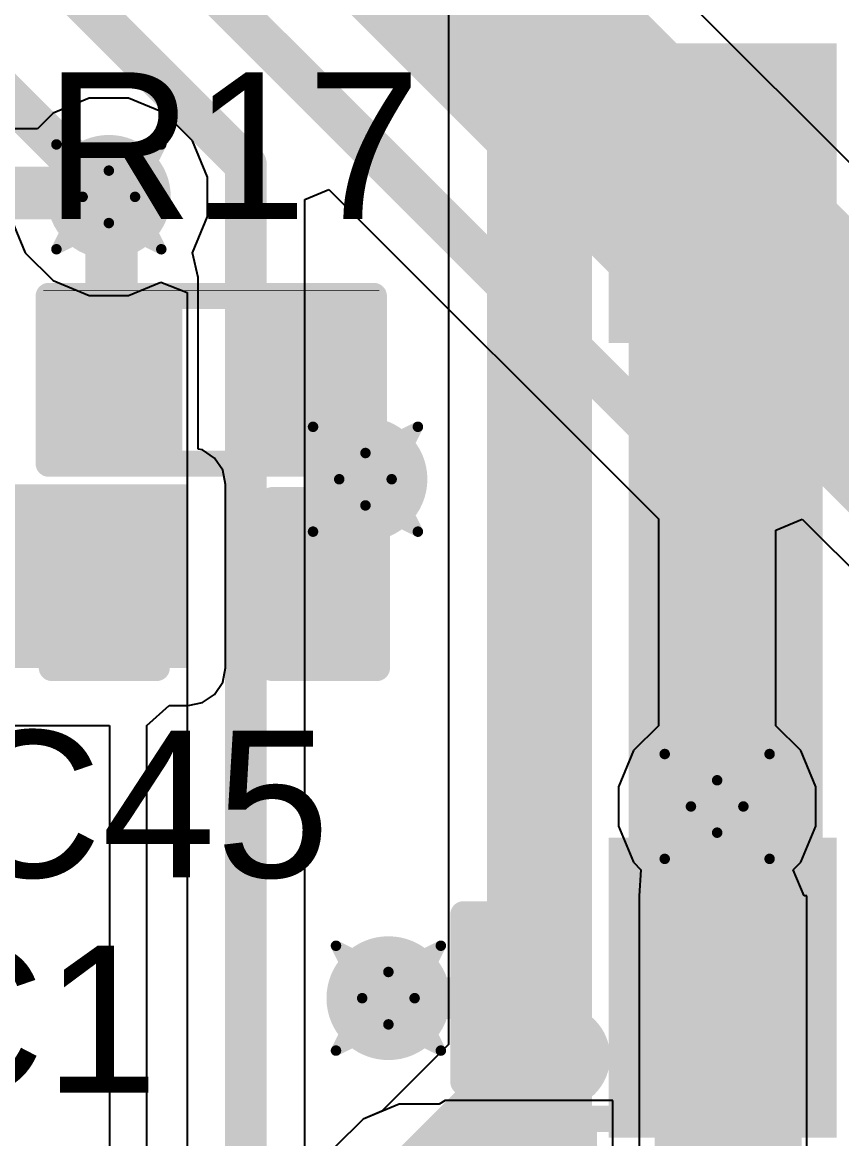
# Model space of a CAD drawing. Header units: inches. Extents: x -8 to 384, y -12 to 64.
# Drawn here: x 27.75 to 31.72, y 7.85 to 13.26 of the extents above; entities that cross this region are included whole.
import ezdxf

# ---------------------------------------------------------------- set-up
doc = ezdxf.new("R2010")
doc.units = ezdxf.units.IN
for name, color, linetype in [('Board_outline', 216, 'Continuous'), ('Bottom Layer', 5, 'Continuous'), ('Bottom Overlay', 54, 'Continuous'), ('Bottom Paste', 16, 'Continuous'), ('Bottom Solder', 6, 'Continuous'), ('Drill Drawing', 1, 'Continuous'), ('Top Layer', 1, 'Continuous'), ('Top Overlay', 2, 'Continuous'), ('Top Paste', 8, 'Continuous'), ('Top Solder', 216, 'Continuous'), ('Via Holes', 16, 'Continuous')]:
    doc.layers.add(name, color=color, linetype=linetype)
doc.styles.add('Arial', font='', dxfattribs={"height": 0.2})
doc.styles.get('Arial').set_extended_font_data('Arial')

# ---------------------------------------------------------------- blocks, each defined once
blk = doc.blocks.new('TS_1185EC_C_D_B_27')
at = {"layer": 'Top Layer'}
for points in [[(-2.55, 1.2), (-1.3, 1.2), (-1.3, 0.3), (-2.55, 0.3)], [(1.3, 1.2), (2.55, 1.2), (2.55, 0.3), (1.3, 0.3)], [(-2.55, -0.3), (-1.3, -0.3), (-1.3, -1.2), (-2.55, -1.2)], [(1.3, -0.3), (2.55, -0.3), (2.55, -1.2), (1.3, -1.2)]]:
    blk.add_hatch(color=1, dxfattribs=at).paths.add_polyline_path(points)
at = {"layer": 'Top Paste'}
for points in [[(-2.55, 1.2), (-1.3, 1.2), (-1.3, 0.3), (-2.55, 0.3)], [(1.3, 1.2), (2.55, 1.2), (2.55, 0.3), (1.3, 0.3)], [(-2.55, -0.3), (-1.3, -0.3), (-1.3, -1.2), (-2.55, -1.2)], [(1.3, -0.3), (2.55, -0.3), (2.55, -1.2), (1.3, -1.2)]]:
    blk.add_hatch(color=8, dxfattribs=at).paths.add_polyline_path(points)
at = {"layer": 'Top Solder'}
for points in [[(-2.6516, 1.3016), (-1.1984, 1.3016), (-1.1984, 0.1984), (-2.6516, 0.1984)], [(1.1984, 1.3016), (2.6516, 1.3016), (2.6516, 0.1984), (1.1984, 0.1984)], [(-2.6516, -0.1984), (-1.1984, -0.1984), (-1.1984, -1.3016), (-2.6516, -1.3016)], [(1.1984, -0.1984), (2.6516, -0.1984), (2.6516, -1.3016), (1.1984, -1.3016)]]:
    blk.add_hatch(color=216, dxfattribs=at).paths.add_polyline_path(points)
at = {"layer": 'Top Overlay'}
for points in [[(-2.1336, 1.5494, 0.254, 0.254, 1), (-2.3876, 1.5494, 0.254, 0.254, 1)], [(-2.4511, 1.5494, 0.127, 0.127, 1), (-2.3241, 1.5494, 0.127, 0.127, 1)], [(-2.1971, 1.5494, 0.127, 0.127, 1), (-2.0701, 1.5494, 0.127, 0.127, 1)], [(-1.759, 1.524, 0.0635, 0.0635, 1), (-1.6955, 1.524, 0.0635, 0.0635, 1)], [(1.6954, 1.524, 0.0635, 0.0635, 1), (1.7589, 1.524, 0.0635, 0.0635, 1)], [(-1.7589, -1.524, 0.0635, 0.0635, 1), (-1.6954, -1.524, 0.0635, 0.0635, 1)], [(1.6955, -1.524, 0.0635, 0.0635, 1), (1.759, -1.524, 0.0635, 0.0635, 1)]]:
    blk.add_lwpolyline(points, format="xyseb", close=True, dxfattribs=at)
for points in [[(1.7272, 1.524, 0.127, 0.127, 0), (-1.7272, 1.524, 0.127, 0.127, 0)], [(1.7272, -1.524, 0.127, 0.127, 0), (-1.7272, -1.524, 0.127, 0.127, 0)]]:
    blk.add_lwpolyline(points, format="xyseb", dxfattribs=at)
blk = doc.blocks.new('R__0402_53')
at = {"layer": 'Top Layer'}
for points in [[(-0.6985, -0.3175), (-0.6985, 0.3175), (-0.2413, 0.3175), (-0.2413, -0.3175)], [(0.2413, -0.3175), (0.2413, 0.3175), (0.6985, 0.3175), (0.6985, -0.3175)]]:
    blk.add_hatch(color=1, dxfattribs=at).paths.add_polyline_path(points)
at = {"layer": 'Top Paste'}
for points in [[(-0.6985, -0.3175), (-0.6985, 0.3175), (-0.2413, 0.3175), (-0.2413, -0.3175)], [(0.2413, -0.3175), (0.2413, 0.3175), (0.6985, 0.3175), (0.6985, -0.3175)]]:
    blk.add_hatch(color=8, dxfattribs=at).paths.add_polyline_path(points)
at = {"layer": 'Top Solder'}
for points in [[(-0.8001, -0.4191), (-0.8001, 0.4191), (-0.1397, 0.4191), (-0.1397, -0.4191)], [(0.1397, -0.4191), (0.1397, 0.4191), (0.8001, 0.4191), (0.8001, -0.4191)]]:
    blk.add_hatch(color=216, dxfattribs=at).paths.add_polyline_path(points)
at = {"layer": 'Top Overlay'}
for points in [[(0.7874, 0.4064, 0.127, 0.127, 0), (-0.7874, 0.4064, 0.127, 0.127, 0)], [(-0.7874, 0.4064, 0.127, 0.127, 0), (-0.7874, -0.4064, 0.127, 0.127, 0)], [(0.7874, 0.4064, 0.127, 0.127, 0), (0.7874, -0.4064, 0.127, 0.127, 0)], [(0.7874, -0.4064, 0.127, 0.127, 0), (-0.7874, -0.4064, 0.127, 0.127, 0)], [(0.8128, -0.4318, 0.00323, 0.00323, 0), (-0.8128, -0.4318, 0.00323, 0.00323, 0)]]:
    blk.add_lwpolyline(points, format="xyseb", dxfattribs=at)
for points in [[(-0.8191, 0.4064, 0.0635, 0.0635, 1), (-0.7556, 0.4064, 0.0635, 0.0635, 1)], [(-0.8191, 0.4064, 0.0635, 0.0635, 1), (-0.7556, 0.4064, 0.0635, 0.0635, 1)], [(0.7556, 0.4064, 0.0635, 0.0635, 1), (0.8191, 0.4064, 0.0635, 0.0635, 1)], [(0.7556, 0.4064, 0.0635, 0.0635, 1), (0.8191, 0.4064, 0.0635, 0.0635, 1)], [(-0.8191, -0.4064, 0.0635, 0.0635, 1), (-0.7556, -0.4064, 0.0635, 0.0635, 1)], [(-0.8191, -0.4064, 0.0635, 0.0635, 1), (-0.7556, -0.4064, 0.0635, 0.0635, 1)], [(0.7556, -0.4064, 0.0635, 0.0635, 1), (0.8191, -0.4064, 0.0635, 0.0635, 1)], [(0.7556, -0.4064, 0.0635, 0.0635, 1), (0.8191, -0.4064, 0.0635, 0.0635, 1)], [(-0.8136, -0.4318, 0.00161, 0.00161, 1), (-0.812, -0.4318, 0.00161, 0.00161, 1)], [(0.812, -0.4318, 0.00161, 0.00161, 1), (0.8136, -0.4318, 0.00161, 0.00161, 1)]]:
    blk.add_lwpolyline(points, format="xyseb", close=True, dxfattribs=at)
blk = doc.blocks.new('R__0402_B_58')
at = {"layer": 'Bottom Layer'}
for points in [[(-0.2413, 0.3175), (-0.2413, -0.3175), (-0.6985, -0.3175), (-0.6985, 0.3175)], [(0.6985, 0.3175), (0.6985, -0.3175), (0.2413, -0.3175), (0.2413, 0.3175)]]:
    blk.add_hatch(color=5, dxfattribs=at).paths.add_polyline_path(points)
at = {"layer": 'Bottom Paste'}
for points in [[(-0.2413, 0.3175), (-0.2413, -0.3175), (-0.6985, -0.3175), (-0.6985, 0.3175)], [(0.6985, 0.3175), (0.6985, -0.3175), (0.2413, -0.3175), (0.2413, 0.3175)]]:
    blk.add_hatch(color=16, dxfattribs=at).paths.add_polyline_path(points)
at = {"layer": 'Bottom Solder'}
for points in [[(-0.1397, 0.4191), (-0.1397, -0.4191), (-0.8001, -0.4191), (-0.8001, 0.4191)], [(0.8001, 0.4191), (0.8001, -0.4191), (0.1397, -0.4191), (0.1397, 0.4191)]]:
    blk.add_hatch(color=6, dxfattribs=at).paths.add_polyline_path(points)
at = {"layer": 'Bottom Overlay'}
for points in [[(0.7874, 0.4064, 0.127, 0.127, 0), (-0.7874, 0.4064, 0.127, 0.127, 0)], [(-0.7874, 0.4064, 0.127, 0.127, 0), (-0.7874, -0.4064, 0.127, 0.127, 0)], [(0.8128, 0.4318, 0.00323, 0.00323, 0), (-0.8128, 0.4318, 0.00323, 0.00323, 0)], [(0.7874, 0.4064, 0.127, 0.127, 0), (0.7874, -0.4064, 0.127, 0.127, 0)], [(0.7874, -0.4064, 0.127, 0.127, 0), (-0.7874, -0.4064, 0.127, 0.127, 0)]]:
    blk.add_lwpolyline(points, format="xyseb", dxfattribs=at)
for points in [[(-0.8191, 0.4064, 0.0635, 0.0635, 1), (-0.7556, 0.4064, 0.0635, 0.0635, 1)], [(-0.8191, 0.4064, 0.0635, 0.0635, 1), (-0.7556, 0.4064, 0.0635, 0.0635, 1)], [(-0.8136, 0.4318, 0.00161, 0.00161, 1), (-0.812, 0.4318, 0.00161, 0.00161, 1)], [(0.7556, 0.4064, 0.0635, 0.0635, 1), (0.8191, 0.4064, 0.0635, 0.0635, 1)], [(0.7556, 0.4064, 0.0635, 0.0635, 1), (0.8191, 0.4064, 0.0635, 0.0635, 1)], [(0.812, 0.4318, 0.00161, 0.00161, 1), (0.8136, 0.4318, 0.00161, 0.00161, 1)], [(-0.8191, -0.4064, 0.0635, 0.0635, 1), (-0.7556, -0.4064, 0.0635, 0.0635, 1)], [(-0.8191, -0.4064, 0.0635, 0.0635, 1), (-0.7556, -0.4064, 0.0635, 0.0635, 1)], [(0.7556, -0.4064, 0.0635, 0.0635, 1), (0.8191, -0.4064, 0.0635, 0.0635, 1)], [(0.7556, -0.4064, 0.0635, 0.0635, 1), (0.8191, -0.4064, 0.0635, 0.0635, 1)]]:
    blk.add_lwpolyline(points, format="xyseb", close=True, dxfattribs=at)
blk = doc.blocks.new('C___0402_72')
at = {"layer": 'Top Layer'}
for points in [[(-0.6985, -0.3175), (-0.6985, 0.3175), (-0.2413, 0.3175), (-0.2413, -0.3175)], [(0.2413, -0.3175), (0.2413, 0.3175), (0.6985, 0.3175), (0.6985, -0.3175)]]:
    blk.add_hatch(color=1, dxfattribs=at).paths.add_polyline_path(points)
at = {"layer": 'Top Paste'}
for points in [[(-0.6985, -0.3175), (-0.6985, 0.3175), (-0.2413, 0.3175), (-0.2413, -0.3175)], [(0.2413, -0.3175), (0.2413, 0.3175), (0.6985, 0.3175), (0.6985, -0.3175)]]:
    blk.add_hatch(color=8, dxfattribs=at).paths.add_polyline_path(points)
at = {"layer": 'Top Solder'}
for points in [[(-0.7585, -0.3775), (-0.7585, 0.3775), (-0.1813, 0.3775), (-0.1813, -0.3775)], [(0.1813, -0.3775), (0.1813, 0.3775), (0.7585, 0.3775), (0.7585, -0.3775)]]:
    blk.add_hatch(color=216, dxfattribs=at).paths.add_polyline_path(points)
at = {"layer": 'Top Overlay'}
for points in [[(-0.7874, 0.4064, 0.127, 0.127, 0), (-0.2794, 0.4064, 0.127, 0.127, 0)], [(-0.7874, -0.4064, 0.127, 0.127, 0), (-0.7874, 0.4064, 0.127, 0.127, 0)], [(0.2794, 0.4064, 0.127, 0.127, 0), (0.7874, 0.4064, 0.127, 0.127, 0)], [(0.7874, -0.4064, 0.127, 0.127, 0), (0.7874, 0.4064, 0.127, 0.127, 0)], [(-0.7874, -0.4064, 0.127, 0.127, 0), (-0.2794, -0.4064, 0.127, 0.127, 0)], [(0.2794, -0.4064, 0.127, 0.127, 0), (0.7874, -0.4064, 0.127, 0.127, 0)]]:
    blk.add_lwpolyline(points, format="xyseb", dxfattribs=at)
for points in [[(-0.8191, 0.4064, 0.0635, 0.0635, 1), (-0.7556, 0.4064, 0.0635, 0.0635, 1)], [(-0.8191, 0.4064, 0.0635, 0.0635, 1), (-0.7556, 0.4064, 0.0635, 0.0635, 1)], [(-0.3111, 0.4064, 0.0635, 0.0635, 1), (-0.2477, 0.4064, 0.0635, 0.0635, 1)], [(0.2477, 0.4064, 0.0635, 0.0635, 1), (0.3111, 0.4064, 0.0635, 0.0635, 1)], [(0.7556, 0.4064, 0.0635, 0.0635, 1), (0.8191, 0.4064, 0.0635, 0.0635, 1)], [(0.7556, 0.4064, 0.0635, 0.0635, 1), (0.8191, 0.4064, 0.0635, 0.0635, 1)], [(-0.8191, -0.4064, 0.0635, 0.0635, 1), (-0.7556, -0.4064, 0.0635, 0.0635, 1)], [(-0.8191, -0.4064, 0.0635, 0.0635, 1), (-0.7556, -0.4064, 0.0635, 0.0635, 1)], [(-0.3111, -0.4064, 0.0635, 0.0635, 1), (-0.2477, -0.4064, 0.0635, 0.0635, 1)], [(0.2477, -0.4064, 0.0635, 0.0635, 1), (0.3111, -0.4064, 0.0635, 0.0635, 1)], [(0.7556, -0.4064, 0.0635, 0.0635, 1), (0.8191, -0.4064, 0.0635, 0.0635, 1)], [(0.7556, -0.4064, 0.0635, 0.0635, 1), (0.8191, -0.4064, 0.0635, 0.0635, 1)]]:
    blk.add_lwpolyline(points, format="xyseb", close=True, dxfattribs=at)
blk = doc.blocks.new('C___0402_B_88')
at = {"layer": 'Bottom Layer'}
for points in [[(-0.2413, 0.3175), (-0.2413, -0.3175), (-0.6985, -0.3175), (-0.6985, 0.3175)], [(0.6985, 0.3175), (0.6985, -0.3175), (0.2413, -0.3175), (0.2413, 0.3175)]]:
    blk.add_hatch(color=5, dxfattribs=at).paths.add_polyline_path(points)
at = {"layer": 'Bottom Paste'}
for points in [[(-0.2413, 0.3175), (-0.2413, -0.3175), (-0.6985, -0.3175), (-0.6985, 0.3175)], [(0.6985, 0.3175), (0.6985, -0.3175), (0.2413, -0.3175), (0.2413, 0.3175)]]:
    blk.add_hatch(color=16, dxfattribs=at).paths.add_polyline_path(points)
at = {"layer": 'Bottom Solder'}
for points in [[(-0.1813, 0.3775), (-0.1813, -0.3775), (-0.7585, -0.3775), (-0.7585, 0.3775)], [(0.7585, 0.3775), (0.7585, -0.3775), (0.1813, -0.3775), (0.1813, 0.3775)]]:
    blk.add_hatch(color=6, dxfattribs=at).paths.add_polyline_path(points)
at = {"layer": 'Bottom Overlay'}
for points in [[(-0.7874, 0.4064, 0.127, 0.127, 0), (-0.7874, -0.4064, 0.127, 0.127, 0)], [(-0.2794, 0.4064, 0.127, 0.127, 0), (-0.7874, 0.4064, 0.127, 0.127, 0)], [(0.7874, 0.4064, 0.127, 0.127, 0), (0.2794, 0.4064, 0.127, 0.127, 0)], [(0.7874, 0.4064, 0.127, 0.127, 0), (0.7874, -0.4064, 0.127, 0.127, 0)], [(-0.2794, -0.4064, 0.127, 0.127, 0), (-0.7874, -0.4064, 0.127, 0.127, 0)], [(0.7874, -0.4064, 0.127, 0.127, 0), (0.2794, -0.4064, 0.127, 0.127, 0)]]:
    blk.add_lwpolyline(points, format="xyseb", dxfattribs=at)
for points in [[(-0.8191, 0.4064, 0.0635, 0.0635, 1), (-0.7556, 0.4064, 0.0635, 0.0635, 1)], [(-0.8191, 0.4064, 0.0635, 0.0635, 1), (-0.7556, 0.4064, 0.0635, 0.0635, 1)], [(-0.3111, 0.4064, 0.0635, 0.0635, 1), (-0.2477, 0.4064, 0.0635, 0.0635, 1)], [(0.2477, 0.4064, 0.0635, 0.0635, 1), (0.3111, 0.4064, 0.0635, 0.0635, 1)], [(0.7556, 0.4064, 0.0635, 0.0635, 1), (0.8191, 0.4064, 0.0635, 0.0635, 1)], [(0.7556, 0.4064, 0.0635, 0.0635, 1), (0.8191, 0.4064, 0.0635, 0.0635, 1)], [(-0.8191, -0.4064, 0.0635, 0.0635, 1), (-0.7556, -0.4064, 0.0635, 0.0635, 1)], [(-0.8191, -0.4064, 0.0635, 0.0635, 1), (-0.7556, -0.4064, 0.0635, 0.0635, 1)], [(-0.3111, -0.4064, 0.0635, 0.0635, 1), (-0.2477, -0.4064, 0.0635, 0.0635, 1)], [(0.2477, -0.4064, 0.0635, 0.0635, 1), (0.3111, -0.4064, 0.0635, 0.0635, 1)], [(0.7556, -0.4064, 0.0635, 0.0635, 1), (0.8191, -0.4064, 0.0635, 0.0635, 1)], [(0.7556, -0.4064, 0.0635, 0.0635, 1), (0.8191, -0.4064, 0.0635, 0.0635, 1)]]:
    blk.add_lwpolyline(points, format="xyseb", close=True, dxfattribs=at)

msp = doc.modelspace()

# ---------------------------------------------------------------- hatches: boundary and pattern name
at = {"layer": 'Bottom Layer'}
h = msp.add_hatch(color=5, dxfattribs=at)
edge = h.paths.add_edge_path()
edge.add_arc((28.1653, 12.4173), 0.3, 0, 360)
h = msp.add_hatch(color=5, dxfattribs=at)
edge = h.paths.add_edge_path()
edge.add_arc((29.4084, 11.049), 0.3, 0, 360)
h = msp.add_hatch(color=5, dxfattribs=at)
edge = h.paths.add_edge_path()
edge.add_arc((31.1122, 9.4634), 0.3, 0, 360)
h = msp.add_hatch(color=5, dxfattribs=at)
edge = h.paths.add_edge_path()
edge.add_arc((29.5196, 8.5344), 0.3, 0, 360)
at = {"layer": 'Top Layer'}
for points in [[(30.6832, 7.9248), (31.623, 7.9248), (31.623, 13.0556), (30.6832, 13.0556)], [(26.0604, 10.1346), (28.5496, 10.1346), (28.5496, 11.0236), (26.0604, 11.0236)]]:
    msp.add_hatch(color=1, dxfattribs=at).paths.add_polyline_path(points)
h = msp.add_hatch(color=1, dxfattribs=at)
edge = h.paths.add_edge_path()
edge.add_arc((28.1653, 12.4173), 0.3, 0, 360)
h = msp.add_hatch(color=1, dxfattribs=at)
edge = h.paths.add_edge_path()
edge.add_arc((29.4084, 11.049), 0.3, 0, 360)
h = msp.add_hatch(color=1, dxfattribs=at)
edge = h.paths.add_edge_path()
edge.add_arc((31.1122, 9.4634), 0.3, 0, 360)
h = msp.add_hatch(color=1, dxfattribs=at)
edge = h.paths.add_edge_path()
edge.add_arc((29.5196, 8.5344), 0.3, 0, 360)
at = {"layer": 'Via Holes'}
h = msp.add_hatch(color=7, dxfattribs=at)
edge = h.paths.add_edge_path()
edge.add_arc((28.1653, 12.4173), 0.15, 0, 360)
h = msp.add_hatch(color=7, dxfattribs=at)
edge = h.paths.add_edge_path()
edge.add_arc((29.4084, 11.049), 0.15, 0, 360)
h = msp.add_hatch(color=7, dxfattribs=at)
edge = h.paths.add_edge_path()
edge.add_arc((31.1122, 9.4634), 0.15, 0, 360)
h = msp.add_hatch(color=7, dxfattribs=at)
edge = h.paths.add_edge_path()
edge.add_arc((29.5196, 8.5344), 0.15, 0, 360)

# ---------------------------------------------------------------- linework, layer by layer
at = {"layer": 'Board_outline'}
msp.add_lwpolyline([(37.5368, 13.3604, 0.254, 0.254, 1), (-7.4632, 13.3604, 0.254, 0.254, 1)], format="xyseb", close=True, dxfattribs=at)
at = {"layer": 'Bottom Layer'}
for p, q in [((33.1184, 11.2177), (29.6991, 14.6369)), ((29.1139, 12.4051), (29.2312, 12.4537)), ((29.2312, 12.4537), (30.8273, 10.8576)), ((29.1139, 7.7884), (29.1139, 12.4051)), ((27.6875, 12.3223), (27.7602, 12.1467)), ((27.7602, 12.1467), (27.8947, 12.0122)), ((27.8947, 12.0122), (28.0703, 11.9395)), ((28.2603, 11.9395), (28.4171, 12.0044)), ((28.4171, 12.0044), (28.5441, 11.9545)), ((28.0703, 11.9395), (28.2603, 11.9395)), ((28.5441, 11.9545), (28.5441, 6.9948)), ((30.8273, 10.8576), (30.8273, 9.8542)), ((31.3971, 10.8029), (31.5241, 10.8555)), ((31.5241, 10.8555), (31.9375, 10.442)), ((31.3971, 9.8542), (31.3971, 10.8029)), ((30.8273, 9.8542), (30.7071, 9.7341)), ((31.5173, 9.7341), (31.3971, 9.8542)), ((30.7071, 9.7341), (30.6344, 9.5584)), ((31.59, 9.5584), (31.5173, 9.7341)), ((30.6344, 9.5584), (30.6344, 9.3684)), ((31.59, 9.3684), (31.59, 9.5584)), ((30.6344, 9.3684), (30.7071, 9.1928)), ((31.5173, 9.1928), (31.59, 9.3684)), ((30.7071, 9.1928), (30.7432, 9.1567)), ((30.7432, 9.1567), (30.734, 9.0297)), ((31.4812, 9.1567), (31.5173, 9.1928)), ((31.5338, 9.0297), (31.4812, 9.1567)), ((30.734, 9.0297), (30.734, 9.0297)), ((30.734, 9.0297), (30.734, 8.0391)), ((31.5468, 9.0297), (31.5338, 9.0297)), ((31.5468, 8.0391), (31.5468, 9.0297)), ((29.5722, 8.0216), (29.3965, 7.9489)), ((29.7622, 8.0216), (29.5722, 8.0216)), ((29.7658, 8.0201), (29.7622, 8.0216)), ((29.7942, 8.0391), (29.7658, 8.0201)), ((30.607, 8.0391), (29.7942, 8.0391)), ((29.7942, 8.0391), (29.7942, 8.0391)), ((30.607, 7.0485), (30.607, 8.0391)), ((30.734, 8.0391), (30.734, 7.0485)), ((31.5468, 7.0485), (31.5468, 8.0391)), ((29.3965, 7.9489), (29.2621, 7.8144))]:
    msp.add_line(p, q, dxfattribs=at)
for points in [[(26.3398, 15.748, 0.2032, 0.2032, 0), (31.1122, 10.9756, 0.2032, 0.2032, 0)], [(26.3398, 15.0622, 0.2032, 0.2032, 0), (28.829, 12.573, 0.2032, 0.2032, 0)], [(29.21, 14.1478, 1.016, 1.016, 0), (32.6292, 10.7286, 1.016, 1.016, 0)], [(26.1046, 14.478, 0.2032, 0.2032, 0), (28.1653, 12.4173, 0.2032, 0.2032, 0)], [(28.829, 6.604, 0.2032, 0.2032, 0), (28.829, 12.573, 0.2032, 0.2032, 0)], [(31.1122, 9.4634, 0.2032, 0.2032, 0), (31.1122, 10.9756, 0.2032, 0.2032, 0)], [(31.1404, 8.5344, 0.2032, 0.2032, 0), (31.1404, 9.4634, 0.2032, 0.2032, 0)], [(29.5196, 8.5344, 0.2032, 0.2032, 0), (30.2006, 8.5344, 0.2032, 0.2032, 0)], [(31.1404, 7.5438, 0.2032, 0.2032, 0), (31.1404, 8.5344, 0.2032, 0.2032, 0)]]:
    msp.add_lwpolyline(points, format="xyseb", dxfattribs=at)
for points in [[(28.7782, 12.573, 0.1016, 0.1016, 1), (28.8798, 12.573, 0.1016, 0.1016, 1)], [(28.7782, 12.573, 0.1016, 0.1016, 1), (28.8798, 12.573, 0.1016, 0.1016, 1)], [(28.1145, 12.4173, 0.1016, 0.1016, 1), (28.2161, 12.4173, 0.1016, 0.1016, 1)], [(31.0614, 10.9756, 0.1016, 0.1016, 1), (31.163, 10.9756, 0.1016, 0.1016, 1)], [(31.0614, 10.9756, 0.1016, 0.1016, 1), (31.163, 10.9756, 0.1016, 0.1016, 1)], [(31.0614, 9.4634, 0.1016, 0.1016, 1), (31.163, 9.4634, 0.1016, 0.1016, 1)], [(31.0896, 9.4634, 0.1016, 0.1016, 1), (31.1912, 9.4634, 0.1016, 0.1016, 1)], [(29.4688, 8.5344, 0.1016, 0.1016, 1), (29.5704, 8.5344, 0.1016, 0.1016, 1)], [(30.1498, 8.5344, 0.1016, 0.1016, 1), (30.2514, 8.5344, 0.1016, 0.1016, 1)], [(31.0896, 8.5344, 0.1016, 0.1016, 1), (31.1912, 8.5344, 0.1016, 0.1016, 1)], [(31.0896, 8.5344, 0.1016, 0.1016, 1), (31.1912, 8.5344, 0.1016, 0.1016, 1)]]:
    msp.add_lwpolyline(points, format="xyseb", close=True, dxfattribs=at)
at = {"layer": 'Drill Drawing'}
for points in [[(27.9113, 12.6713, 0.0508, 0.0508, 0), (28.1653, 12.5443, 0.0508, 0.0508, 0)], [(27.9113, 12.6713, 0.0508, 0.0508, 0), (28.0383, 12.4173, 0.0508, 0.0508, 0)], [(28.1653, 12.5443, 0.0508, 0.0508, 0), (28.4193, 12.6713, 0.0508, 0.0508, 0)], [(28.2923, 12.4173, 0.0508, 0.0508, 0), (28.4193, 12.6713, 0.0508, 0.0508, 0)], [(27.9113, 12.1633, 0.0508, 0.0508, 0), (28.0383, 12.4173, 0.0508, 0.0508, 0)], [(28.2923, 12.4173, 0.0508, 0.0508, 0), (28.4193, 12.1633, 0.0508, 0.0508, 0)], [(27.9113, 12.1633, 0.0508, 0.0508, 0), (28.1653, 12.2903, 0.0508, 0.0508, 0)], [(28.1653, 12.2903, 0.0508, 0.0508, 0), (28.4193, 12.1633, 0.0508, 0.0508, 0)], [(29.1544, 11.303, 0.0508, 0.0508, 0), (29.4084, 11.176, 0.0508, 0.0508, 0)], [(29.1544, 11.303, 0.0508, 0.0508, 0), (29.2814, 11.049, 0.0508, 0.0508, 0)], [(29.4084, 11.176, 0.0508, 0.0508, 0), (29.6624, 11.303, 0.0508, 0.0508, 0)], [(29.5354, 11.049, 0.0508, 0.0508, 0), (29.6624, 11.303, 0.0508, 0.0508, 0)], [(29.1544, 10.795, 0.0508, 0.0508, 0), (29.2814, 11.049, 0.0508, 0.0508, 0)], [(29.5354, 11.049, 0.0508, 0.0508, 0), (29.6624, 10.795, 0.0508, 0.0508, 0)], [(29.1544, 10.795, 0.0508, 0.0508, 0), (29.4084, 10.922, 0.0508, 0.0508, 0)], [(29.4084, 10.922, 0.0508, 0.0508, 0), (29.6624, 10.795, 0.0508, 0.0508, 0)], [(30.8582, 9.7174, 0.0508, 0.0508, 0), (31.1122, 9.5904, 0.0508, 0.0508, 0)], [(30.8582, 9.7174, 0.0508, 0.0508, 0), (30.9852, 9.4634, 0.0508, 0.0508, 0)], [(31.1122, 9.5904, 0.0508, 0.0508, 0), (31.3662, 9.7174, 0.0508, 0.0508, 0)], [(31.2392, 9.4634, 0.0508, 0.0508, 0), (31.3662, 9.7174, 0.0508, 0.0508, 0)], [(30.8582, 9.2094, 0.0508, 0.0508, 0), (30.9852, 9.4634, 0.0508, 0.0508, 0)], [(31.2392, 9.4634, 0.0508, 0.0508, 0), (31.3662, 9.2094, 0.0508, 0.0508, 0)], [(30.8582, 9.2094, 0.0508, 0.0508, 0), (31.1122, 9.3364, 0.0508, 0.0508, 0)], [(31.1122, 9.3364, 0.0508, 0.0508, 0), (31.3662, 9.2094, 0.0508, 0.0508, 0)], [(29.2656, 8.7884, 0.0508, 0.0508, 0), (29.5196, 8.6614, 0.0508, 0.0508, 0)], [(29.2656, 8.7884, 0.0508, 0.0508, 0), (29.3926, 8.5344, 0.0508, 0.0508, 0)], [(29.5196, 8.6614, 0.0508, 0.0508, 0), (29.7736, 8.7884, 0.0508, 0.0508, 0)], [(29.6466, 8.5344, 0.0508, 0.0508, 0), (29.7736, 8.7884, 0.0508, 0.0508, 0)], [(29.2656, 8.2804, 0.0508, 0.0508, 0), (29.3926, 8.5344, 0.0508, 0.0508, 0)], [(29.6466, 8.5344, 0.0508, 0.0508, 0), (29.7736, 8.2804, 0.0508, 0.0508, 0)], [(29.2656, 8.2804, 0.0508, 0.0508, 0), (29.5196, 8.4074, 0.0508, 0.0508, 0)], [(29.5196, 8.4074, 0.0508, 0.0508, 0), (29.7736, 8.2804, 0.0508, 0.0508, 0)]]:
    msp.add_lwpolyline(points, format="xyseb", dxfattribs=at)
for points in [[(27.8986, 12.6713, 0.0254, 0.0254, 1), (27.924, 12.6713, 0.0254, 0.0254, 1)], [(27.8986, 12.6713, 0.0254, 0.0254, 1), (27.924, 12.6713, 0.0254, 0.0254, 1)], [(28.4066, 12.6713, 0.0254, 0.0254, 1), (28.432, 12.6713, 0.0254, 0.0254, 1)], [(28.4066, 12.6713, 0.0254, 0.0254, 1), (28.432, 12.6713, 0.0254, 0.0254, 1)], [(28.1526, 12.5443, 0.0254, 0.0254, 1), (28.178, 12.5443, 0.0254, 0.0254, 1)], [(28.1526, 12.5443, 0.0254, 0.0254, 1), (28.178, 12.5443, 0.0254, 0.0254, 1)], [(28.0256, 12.4173, 0.0254, 0.0254, 1), (28.051, 12.4173, 0.0254, 0.0254, 1)], [(28.0256, 12.4173, 0.0254, 0.0254, 1), (28.051, 12.4173, 0.0254, 0.0254, 1)], [(28.2796, 12.4173, 0.0254, 0.0254, 1), (28.305, 12.4173, 0.0254, 0.0254, 1)], [(28.2796, 12.4173, 0.0254, 0.0254, 1), (28.305, 12.4173, 0.0254, 0.0254, 1)], [(28.1526, 12.2903, 0.0254, 0.0254, 1), (28.178, 12.2903, 0.0254, 0.0254, 1)], [(28.1526, 12.2903, 0.0254, 0.0254, 1), (28.178, 12.2903, 0.0254, 0.0254, 1)], [(27.8986, 12.1633, 0.0254, 0.0254, 1), (27.924, 12.1633, 0.0254, 0.0254, 1)], [(27.8986, 12.1633, 0.0254, 0.0254, 1), (27.924, 12.1633, 0.0254, 0.0254, 1)], [(28.4066, 12.1633, 0.0254, 0.0254, 1), (28.432, 12.1633, 0.0254, 0.0254, 1)], [(28.4066, 12.1633, 0.0254, 0.0254, 1), (28.432, 12.1633, 0.0254, 0.0254, 1)], [(29.1417, 11.303, 0.0254, 0.0254, 1), (29.1671, 11.303, 0.0254, 0.0254, 1)], [(29.1417, 11.303, 0.0254, 0.0254, 1), (29.1671, 11.303, 0.0254, 0.0254, 1)], [(29.6497, 11.303, 0.0254, 0.0254, 1), (29.6751, 11.303, 0.0254, 0.0254, 1)], [(29.6497, 11.303, 0.0254, 0.0254, 1), (29.6751, 11.303, 0.0254, 0.0254, 1)], [(29.3957, 11.176, 0.0254, 0.0254, 1), (29.4211, 11.176, 0.0254, 0.0254, 1)], [(29.3957, 11.176, 0.0254, 0.0254, 1), (29.4211, 11.176, 0.0254, 0.0254, 1)], [(29.2687, 11.049, 0.0254, 0.0254, 1), (29.2941, 11.049, 0.0254, 0.0254, 1)], [(29.2687, 11.049, 0.0254, 0.0254, 1), (29.2941, 11.049, 0.0254, 0.0254, 1)], [(29.5227, 11.049, 0.0254, 0.0254, 1), (29.5481, 11.049, 0.0254, 0.0254, 1)], [(29.5227, 11.049, 0.0254, 0.0254, 1), (29.5481, 11.049, 0.0254, 0.0254, 1)], [(29.3957, 10.922, 0.0254, 0.0254, 1), (29.4211, 10.922, 0.0254, 0.0254, 1)], [(29.3957, 10.922, 0.0254, 0.0254, 1), (29.4211, 10.922, 0.0254, 0.0254, 1)], [(29.1417, 10.795, 0.0254, 0.0254, 1), (29.1671, 10.795, 0.0254, 0.0254, 1)], [(29.1417, 10.795, 0.0254, 0.0254, 1), (29.1671, 10.795, 0.0254, 0.0254, 1)], [(29.6497, 10.795, 0.0254, 0.0254, 1), (29.6751, 10.795, 0.0254, 0.0254, 1)], [(29.6497, 10.795, 0.0254, 0.0254, 1), (29.6751, 10.795, 0.0254, 0.0254, 1)], [(30.8455, 9.7174, 0.0254, 0.0254, 1), (30.8709, 9.7174, 0.0254, 0.0254, 1)], [(30.8455, 9.7174, 0.0254, 0.0254, 1), (30.8709, 9.7174, 0.0254, 0.0254, 1)], [(31.3535, 9.7174, 0.0254, 0.0254, 1), (31.3789, 9.7174, 0.0254, 0.0254, 1)], [(31.3535, 9.7174, 0.0254, 0.0254, 1), (31.3789, 9.7174, 0.0254, 0.0254, 1)], [(31.0995, 9.5904, 0.0254, 0.0254, 1), (31.1249, 9.5904, 0.0254, 0.0254, 1)], [(31.0995, 9.5904, 0.0254, 0.0254, 1), (31.1249, 9.5904, 0.0254, 0.0254, 1)], [(30.9725, 9.4634, 0.0254, 0.0254, 1), (30.9979, 9.4634, 0.0254, 0.0254, 1)], [(30.9725, 9.4634, 0.0254, 0.0254, 1), (30.9979, 9.4634, 0.0254, 0.0254, 1)], [(31.2265, 9.4634, 0.0254, 0.0254, 1), (31.2519, 9.4634, 0.0254, 0.0254, 1)], [(31.2265, 9.4634, 0.0254, 0.0254, 1), (31.2519, 9.4634, 0.0254, 0.0254, 1)], [(31.0995, 9.3364, 0.0254, 0.0254, 1), (31.1249, 9.3364, 0.0254, 0.0254, 1)], [(31.0995, 9.3364, 0.0254, 0.0254, 1), (31.1249, 9.3364, 0.0254, 0.0254, 1)], [(30.8455, 9.2094, 0.0254, 0.0254, 1), (30.8709, 9.2094, 0.0254, 0.0254, 1)], [(30.8455, 9.2094, 0.0254, 0.0254, 1), (30.8709, 9.2094, 0.0254, 0.0254, 1)], [(31.3535, 9.2094, 0.0254, 0.0254, 1), (31.3789, 9.2094, 0.0254, 0.0254, 1)], [(31.3535, 9.2094, 0.0254, 0.0254, 1), (31.3789, 9.2094, 0.0254, 0.0254, 1)], [(29.2529, 8.7884, 0.0254, 0.0254, 1), (29.2783, 8.7884, 0.0254, 0.0254, 1)], [(29.2529, 8.7884, 0.0254, 0.0254, 1), (29.2783, 8.7884, 0.0254, 0.0254, 1)], [(29.7609, 8.7884, 0.0254, 0.0254, 1), (29.7863, 8.7884, 0.0254, 0.0254, 1)], [(29.7609, 8.7884, 0.0254, 0.0254, 1), (29.7863, 8.7884, 0.0254, 0.0254, 1)], [(29.5069, 8.6614, 0.0254, 0.0254, 1), (29.5323, 8.6614, 0.0254, 0.0254, 1)], [(29.5069, 8.6614, 0.0254, 0.0254, 1), (29.5323, 8.6614, 0.0254, 0.0254, 1)], [(29.3799, 8.5344, 0.0254, 0.0254, 1), (29.4053, 8.5344, 0.0254, 0.0254, 1)], [(29.3799, 8.5344, 0.0254, 0.0254, 1), (29.4053, 8.5344, 0.0254, 0.0254, 1)], [(29.6339, 8.5344, 0.0254, 0.0254, 1), (29.6593, 8.5344, 0.0254, 0.0254, 1)], [(29.6339, 8.5344, 0.0254, 0.0254, 1), (29.6593, 8.5344, 0.0254, 0.0254, 1)], [(29.5069, 8.4074, 0.0254, 0.0254, 1), (29.5323, 8.4074, 0.0254, 0.0254, 1)], [(29.5069, 8.4074, 0.0254, 0.0254, 1), (29.5323, 8.4074, 0.0254, 0.0254, 1)], [(29.2529, 8.2804, 0.0254, 0.0254, 1), (29.2783, 8.2804, 0.0254, 0.0254, 1)], [(29.2529, 8.2804, 0.0254, 0.0254, 1), (29.2783, 8.2804, 0.0254, 0.0254, 1)], [(29.7609, 8.2804, 0.0254, 0.0254, 1), (29.7863, 8.2804, 0.0254, 0.0254, 1)], [(29.7609, 8.2804, 0.0254, 0.0254, 1), (29.7863, 8.2804, 0.0254, 0.0254, 1)]]:
    msp.add_lwpolyline(points, format="xyseb", close=True, dxfattribs=at)
at = {"layer": 'Top Layer'}
for p, q in [((29.8111, 13.7451), (29.8111, 8.3104)), ((28.0703, 12.8951), (27.8947, 12.8224)), ((28.2603, 12.8951), (28.0703, 12.8951)), ((28.436, 12.8224), (28.2603, 12.8951)), ((27.8947, 12.8224), (27.8191, 12.7468)), ((28.5704, 12.688), (28.436, 12.8224)), ((27.8191, 12.7468), (27.6594, 12.7468)), ((28.6431, 12.5123), (28.5704, 12.688)), ((28.6431, 12.3223), (28.6431, 12.5123)), ((28.5704, 12.1467), (28.6431, 12.3223)), ((28.5979, 12.0259), (28.5704, 12.1467)), ((28.5979, 11.1953), (28.5979, 12.0259)), ((28.5979, 12.0259), (28.5979, 12.0259)), ((28.619, 11.1911), (28.5979, 11.1953)), ((28.6778, 11.1518), (28.619, 11.1911)), ((28.7171, 11.093), (28.6778, 11.1518)), ((28.7309, 11.0236), (28.7171, 11.093)), ((28.7309, 10.1346), (28.7309, 11.0236)), ((28.7171, 10.0652), (28.7309, 10.1346)), ((28.6778, 10.0064), (28.7171, 10.0652)), ((28.3499, 9.8552), (28.458, 9.9533)), ((28.458, 9.9533), (28.5496, 9.9533)), ((28.5496, 9.9533), (28.619, 9.9671)), ((28.619, 9.9671), (28.6778, 10.0064)), ((25.8318, 9.8552), (28.1686, 9.8552)), ((28.1686, 9.8552), (28.1686, 2.8004)), ((28.3499, 6.9802), (28.3499, 9.8552)), ((29.8111, 8.3104), (29.4872, 7.9864)), ((29.4872, 7.9864), (29.3965, 7.9489)), ((29.3965, 7.9489), (29.2621, 7.8144))]:
    msp.add_line(p, q, dxfattribs=at)
for points in [[(30.2514, 8.128, 0.508, 0.508, 0), (30.2514, 14.732, 0.508, 0.508, 0)], [(27.1336, 12.436, 0.254, 0.254, 0), (28.1466, 12.436, 0.254, 0.254, 0)], [(28.1466, 12.436, 0.254, 0.254, 0), (28.1653, 12.4173, 0.254, 0.254, 0)], [(28.1784, 12.4304, 0.254, 0.254, 0), (28.186, 12.438, 0.254, 0.254, 0)], [(28.1784, 11.5437, 0.254, 0.254, 0), (28.1784, 12.4304, 0.254, 0.254, 0)], [(28.1784, 11.5437, 0.254, 0.254, 0), (28.1915, 11.5306, 0.254, 0.254, 0)], [(29.6672, 7.5438, 0.508, 0.508, 0), (30.2514, 8.128, 0.508, 0.508, 0)], [(30.2514, 2.5908, 0.508, 0.508, 0), (30.2514, 8.128, 0.508, 0.508, 0)]]:
    msp.add_lwpolyline(points, format="xyseb", dxfattribs=at)
for points in [[(28.0831, 12.436, 0.127, 0.127, 1), (28.2101, 12.436, 0.127, 0.127, 1)], [(28.0831, 12.436, 0.127, 0.127, 1), (28.2101, 12.436, 0.127, 0.127, 1)], [(28.1149, 12.4304, 0.127, 0.127, 1), (28.2419, 12.4304, 0.127, 0.127, 1)], [(28.1149, 12.4304, 0.127, 0.127, 1), (28.2419, 12.4304, 0.127, 0.127, 1)], [(28.1225, 12.438, 0.127, 0.127, 1), (28.2495, 12.438, 0.127, 0.127, 1)], [(28.1018, 12.4173, 0.127, 0.127, 1), (28.2288, 12.4173, 0.127, 0.127, 1)], [(28.1149, 11.5437, 0.127, 0.127, 1), (28.2419, 11.5437, 0.127, 0.127, 1)], [(28.1149, 11.5437, 0.127, 0.127, 1), (28.2419, 11.5437, 0.127, 0.127, 1)], [(28.128, 11.5306, 0.127, 0.127, 1), (28.255, 11.5306, 0.127, 0.127, 1)], [(30.1244, 8.128, 0.254, 0.254, 1), (30.3784, 8.128, 0.254, 0.254, 1)], [(30.1244, 8.128, 0.254, 0.254, 1), (30.3784, 8.128, 0.254, 0.254, 1)], [(30.1244, 8.128, 0.254, 0.254, 1), (30.3784, 8.128, 0.254, 0.254, 1)]]:
    msp.add_lwpolyline(points, format="xyseb", close=True, dxfattribs=at)

# ---------------------------------------------------------------- block references
for name, p, rotation in [('TS_1185EC_C_D_B_27', (31.889, 10.5102), 90), ('R__0402_53', (28.6614, 11.5306), 180), ('C___0402_B_88', (30.6705, 8.5344), 180), ('R__0402_B_58', (30.6705, 7.5438), 180)]:
    msp.add_blockref(name, p, dxfattribs=dict(rotation=rotation))
msp.add_blockref('C___0402_72', (28.6766, 10.541))

# ---------------------------------------------------------------- texts
at = {"layer": 'Top Overlay', "style": 'Arial'}
for s, p in [('R17', (27.8547, 12.3097)), ('C45', (27.4136, 9.1197)), ('C1', (27.1358, 8.0773))]:
    msp.add_text(s, height=0.7112, dxfattribs=at).set_placement(p)

doc.saveas('drawing.dxf')
